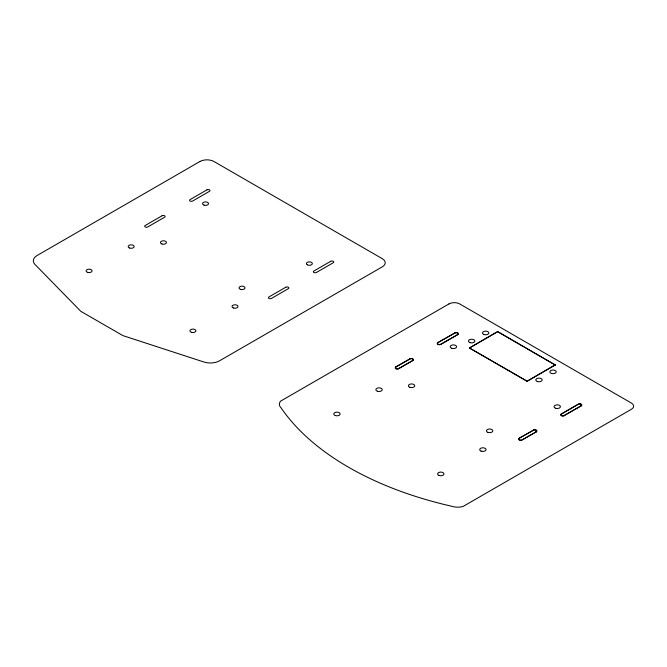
<?xml version="1.0" encoding="UTF-8"?>
<svg xmlns="http://www.w3.org/2000/svg" width="667" height="667" viewBox="0 0 667 667"><rect width="100%" height="100%" fill="white"/><g stroke="black" fill="none" stroke-linecap="round" stroke-linejoin="round"><path stroke-width="1" d="M555.177 365.049L527.03 381.249L469.385 347.924L497.649 331.657L555.244 364.899M395.773 366.925L410.072 358.854L395.848 366.992A2.134 1.234 0 0 0 395.773 368.668A2.134 1.234 0 0 0 398.791 368.668L412.873 360.48L398.583 368.543A1.834 1.059 0 0 1 395.99 368.543A1.834 1.059 0 0 1 395.99 367.042L395.915 366.975M469.501 348.041L497.449 331.716M527.23 381.182L555.177 364.866M580.982 405.803L564.099 415.608L581.199 405.928A2.134 1.234 0 0 0 581.199 404.185A2.134 1.234 0 0 0 578.181 404.185L561.339 413.907A2.134 1.234 0 0 0 561.339 415.649A2.134 1.234 0 0 0 564.357 415.649L564.149 415.524A1.834 1.059 0 0 1 561.556 415.524A1.834 1.059 0 0 1 561.556 414.032L578.439 404.219A1.834 1.059 0 0 1 580.982 404.31A1.834 1.059 0 0 1 580.982 405.803L581.124 405.853M526.963 381.099L469.435 348.007M555.102 364.966L497.715 331.682M412.606 360.438L412.831 360.564A2.134 1.234 0 0 0 412.823 358.821A2.134 1.234 0 0 0 409.813 358.821L410.013 358.946A1.834 1.059 0 0 1 412.615 358.946A1.834 1.059 0 0 1 412.606 360.447L412.606 360.438M519.243 438.211L533.542 430.148L519.243 438.211A2.134 1.234 0 0 0 519.251 439.953A2.134 1.234 0 0 0 522.269 439.953L536.351 431.766L522.053 439.828A1.834 1.059 0 0 1 519.46 439.828A1.834 1.059 0 0 1 519.468 438.327L519.243 438.211M536.085 431.732L536.301 431.849A2.134 1.234 0 0 0 536.301 430.107A2.134 1.234 0 0 0 533.283 430.107L533.492 430.232A1.834 1.059 0 0 1 536.085 430.232A1.834 1.059 0 0 1 536.085 431.732L536.085 431.732M437.869 342.621L454.969 332.933L437.869 342.621A2.134 1.234 0 0 0 437.869 344.364A2.134 1.234 0 0 0 440.887 344.364L457.779 334.559L440.679 344.239A1.834 1.059 0 0 1 438.086 344.239A1.834 1.059 0 0 1 438.077 342.738L437.869 342.621M454.702 332.9L454.919 333.025A1.834 1.059 0 0 1 457.512 333.025A1.834 1.059 0 0 1 457.512 334.517L457.729 334.642A2.134 1.234 0 0 0 457.72 332.9A2.134 1.234 0 0 0 454.702 332.9L454.702 332.9M199.933 161.506L37.169 255.469A13.057 7.537 0 0 0 35.034 264.507L80.782 311.297L122.878 335.601L203.919 362.014A13.057 7.537 0 0 0 219.576 360.78L382.333 266.817A9.922 5.728 0 0 0 382.333 258.713L213.965 161.506A9.922 5.728 0 0 0 199.933 161.506M162.064 215.766L145.223 225.488A1.784 1.034 0 0 0 145.223 226.947A1.784 1.034 0 0 0 147.749 226.947L164.591 217.225A1.784 1.034 0 0 0 164.591 215.766A1.784 1.034 0 0 0 162.064 215.766M206.945 189.853L190.112 199.575A1.784 1.034 0 0 0 190.112 201.034A1.784 1.034 0 0 0 192.638 201.034L209.471 191.312A1.784 1.034 0 0 0 209.471 189.853A1.784 1.034 0 0 0 206.945 189.853M285.793 287.235L268.951 296.957A1.784 1.034 0 0 0 268.951 298.416A1.784 1.034 0 0 0 271.477 298.416L288.319 288.694A1.784 1.034 0 0 0 288.319 287.235A1.784 1.034 0 0 0 285.793 287.235M330.699 261.306L313.865 271.027A1.784 1.034 0 0 0 313.865 272.486A1.784 1.034 0 0 0 316.391 272.486L333.225 262.765A1.784 1.034 0 0 0 333.225 261.306A1.784 1.034 0 0 0 330.699 261.306M448.991 303.919L280.557 401.159A12.648 7.304 0 0 0 280.557 407.329L280.824 407.487A302.418 174.604 0 0 0 452.009 506.32L452.318 506.495A12.648 7.304 0 0 0 463.006 506.495L631.432 409.255A7.562 4.369 0 0 0 631.432 403.076L459.68 303.919A7.562 4.369 0 0 0 448.991 303.919M233.525 307.996A2.976 1.718 0 0 0 237.986 306.512A2.976 1.718 0 0 0 233.525 305.019A2.976 1.718 0 0 0 233.525 307.996M191.429 332.299A2.976 1.718 0 0 0 195.89 330.807A2.976 1.718 0 0 0 191.429 329.323A2.976 1.718 0 0 0 191.429 332.299M129.69 248.049A2.976 1.718 0 0 0 134.159 246.565A2.976 1.718 0 0 0 129.69 245.072A2.976 1.718 0 0 0 129.69 248.049M87.594 272.353A2.976 1.718 0 0 0 92.063 270.86A2.976 1.718 0 0 0 87.594 269.376A2.976 1.718 0 0 0 87.594 272.353M240.537 289.361A2.976 1.718 0 0 0 244.997 287.877A2.976 1.718 0 0 0 240.537 286.385A2.976 1.718 0 0 0 240.537 289.361M161.964 243.997A2.976 1.718 0 0 0 166.425 242.513A2.976 1.718 0 0 0 161.964 241.02A2.976 1.718 0 0 0 161.964 243.997M307.27 264.791A2.976 1.718 0 0 0 312.248 264.015A2.976 1.718 0 0 0 308.604 261.914A2.976 1.718 0 0 0 307.27 264.791M204.052 205.119A2.976 1.718 0 0 0 208.521 203.627A2.976 1.718 0 0 0 204.052 202.143A2.976 1.718 0 0 0 204.052 205.119M451.817 348.316A3.177 1.834 0 0 0 456.587 346.732A3.177 1.834 0 0 0 451.817 345.139A3.177 1.834 0 0 0 451.817 348.316M555.653 408.262A3.177 1.834 0 0 0 560.413 406.678A3.177 1.834 0 0 0 555.653 405.086A3.177 1.834 0 0 0 555.653 408.262M481.107 451.134A3.177 1.834 0 0 0 486.043 449.733A3.177 1.834 0 0 0 481.474 447.966A3.177 1.834 0 0 0 481.107 451.134M377.455 391.254A3.177 1.834 0 0 0 382.216 389.661A3.177 1.834 0 0 0 377.455 388.077A3.177 1.834 0 0 0 377.455 391.254M484.092 334.551A3.177 1.834 0 0 0 488.853 332.958A3.177 1.834 0 0 0 484.092 331.374A3.177 1.834 0 0 0 484.092 334.551M470.06 342.646A3.177 1.834 0 0 0 474.821 341.062A3.177 1.834 0 0 0 470.06 339.47A3.177 1.834 0 0 0 470.06 342.646M551.442 373.428A3.177 1.834 0 0 0 556.203 371.844A3.177 1.834 0 0 0 551.442 370.252A3.177 1.834 0 0 0 551.442 373.428M537.235 381.466A3.177 1.834 0 0 0 542.163 380.065A3.177 1.834 0 0 0 537.594 378.297A3.177 1.834 0 0 0 537.235 381.466M335.359 415.558A3.177 1.834 0 0 0 340.128 413.965A3.177 1.834 0 0 0 335.359 412.381A3.177 1.834 0 0 0 335.359 415.558M439.019 475.438A3.177 1.834 0 0 0 443.947 474.037A3.177 1.834 0 0 0 439.378 472.269A3.177 1.834 0 0 0 439.019 475.438M487.86 432.349A3.177 1.834 0 0 0 492.796 430.949A3.177 1.834 0 0 0 488.219 429.181A3.177 1.834 0 0 0 487.86 432.349M409.813 387.294A3.177 1.834 0 0 0 414.749 385.885A3.177 1.834 0 0 0 410.172 384.125A3.177 1.834 0 0 0 409.813 387.294"/></g></svg>
